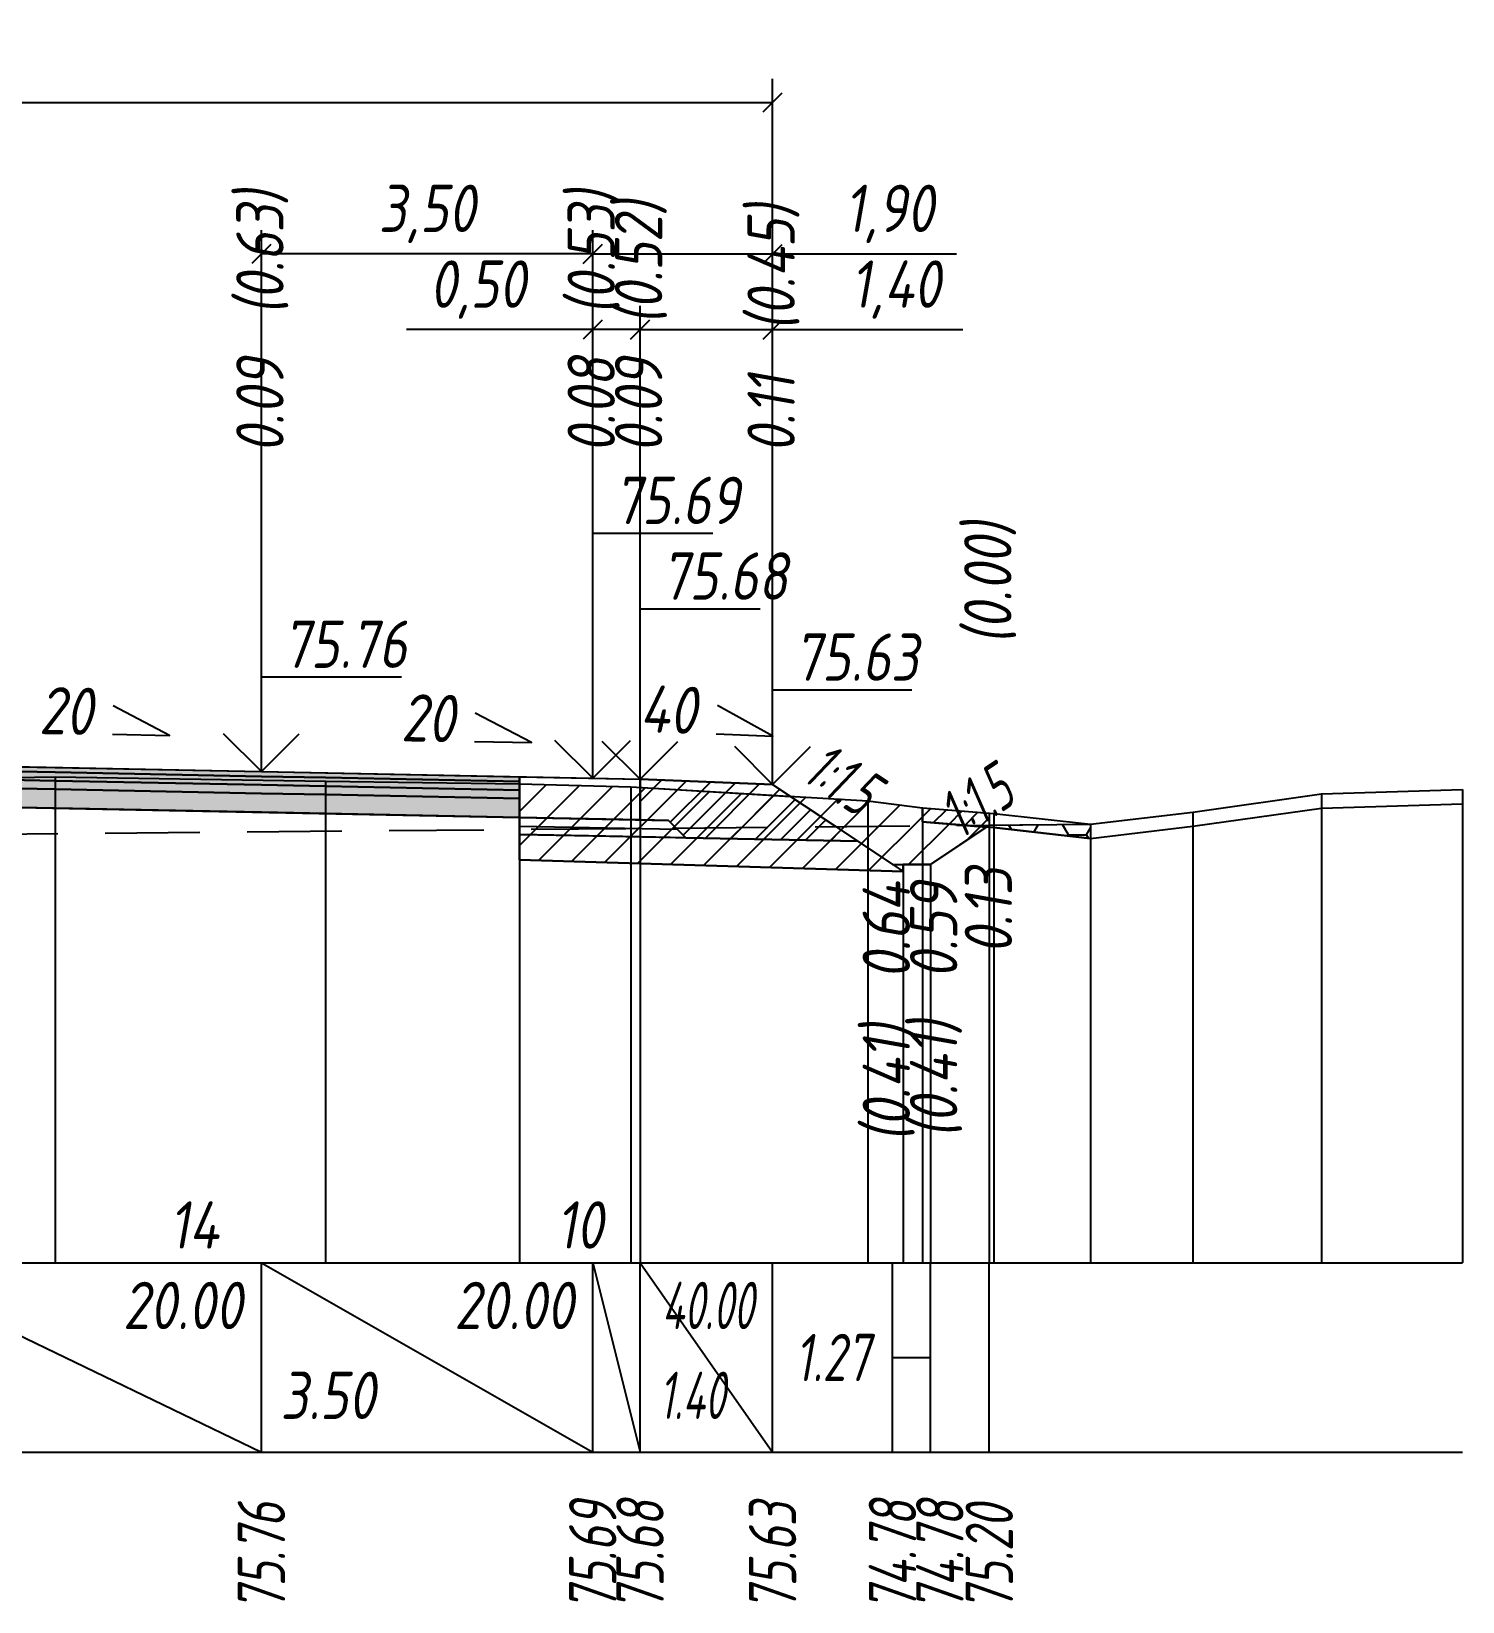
# Model space of a CAD drawing. Extents: x -717 to 1451, y -133302 to 233.
# Drawn here: x 166.7 to 242.3, y -15941.9 to -15858.9 of the extents above; entities that cross this region are included whole.
import ezdxf
from ezdxf.enums import TextEntityAlignment as Align

# ---------------------------------------------------------------- set-up
doc = ezdxf.new("R2010")
doc.units = 0
doc.linetypes.add('штриховая', pattern=[0.75, 0.5, -0.25])
for name, color, linetype in [('Интерполированный поперечник', 2, 'Continuous'), ('Код_514', 1, 'Continuous'), ('Контур_0', 7, 'Continuous'), ('Контур_2521', 7, 'Continuous'), ('Контур_2564', 7, 'Continuous'), ('Контур_2660', 7, 'Continuous'), ('Контур_2665', 7, 'Continuous'), ('Контур_400', 7, 'Continuous'), ('Контур_508', 7, 'Continuous'), ('Контур_512', 7, 'Continuous'), ('Контур_513', 7, 'Continuous'), ('Контур_818', 7, 'Continuous'), ('Красный поперечник', 1, 'Continuous'), ('Объём_2501', 7, 'Continuous'), ('Объём_2564', 7, 'Continuous'), ('Объём_2650', 7, 'Continuous'), ('Объём_2660', 7, 'Continuous'), ('Объём_2661', 7, 'Continuous'), ('Объём_2662', 7, 'Continuous'), ('Объём_2663', 7, 'Continuous'), ('Объём_2664', 7, 'Continuous'), ('Объём_2665', 7, 'Continuous'), ('Объём_2666', 7, 'Continuous'), ('Объём_2667', 7, 'Continuous'), ('Объём_2668', 7, 'Continuous'), ('Объём_2669', 7, 'Continuous'), ('Объём_2675', 7, 'Continuous'), ('Объём_2753', 7, 'Continuous'), ('Откосы', 7, 'Continuous'), ('Отметки покрытия', 7, 'Continuous'), ('Рабочие отметки', 7, 'Continuous'), ('Рабочие отметки доп.', 7, 'Continuous'), ('Слои выравнивания', 7, 'Continuous'), ('Таблица', 7, 'Continuous'), ('Уклоны проезжей части', 7, 'Continuous'), ('Черный поперечник', 3, 'Continuous')]:
    doc.layers.add(name, color=color, linetype=linetype)
for name, color, linetype, true_color in [('Контур_2540', 2, 'Continuous', 0xffff00), ('Контур_2560', 2, 'Continuous', 0xffff00), ('Контур_2561', 7, 'Continuous', 0xff8040), ('Контур_2562', 3, 'Continuous', 0x00ff00), ('Контур_2563', 7, 'Continuous', 0xff8000), ('Контур_2570', 7, 'Continuous', 0x80ff00), ('Контур_2725', 7, 'Continuous', 0x323232), ('Контур_2736', 4, 'Continuous', 0x00ffff), ('Контур_2737', 4, 'Continuous', 0x00ffff), ('Контур_2738', 4, 'Continuous', 0x00ffff), ('Контур_2739', 4, 'Continuous', 0x00ffff), ('Контур_2741', 4, 'Continuous', 0x00ffff), ('Контур_2742', 4, 'Continuous', 0x00ffff), ('Контур_2743', 4, 'Continuous', 0x00ffff), ('Контур_2744', 7, 'Continuous', 0xa4ffff), ('Контур_2745', 7, 'Continuous', 0xa4ffff), ('Контур_2747', 4, 'Continuous', 0x00ffff), ('Контур_2748', 4, 'Continuous', 0x00ffff), ('Контур_2749', 4, 'Continuous', 0x00ffff), ('Контур_2750', 4, 'Continuous', 0x00ffff), ('Контур_2751', 4, 'Continuous', 0x00ffff), ('Контур_2752', 4, 'Continuous', 0x00ffff), ('Контур_2760', 7, 'Continuous', 0x323232), ('Контур_2761', 7, 'Continuous', 0x323232), ('Контур_2762', 7, 'Continuous', 0x323232), ('Контур_2763', 7, 'Continuous', 0x323232), ('Контур_402', 7, 'Continuous', 0xff6464), ('Контур_703', 4, 'Continuous', 0x00ffff), ('Контур_705', 4, 'Continuous', 0x00ffff), ('Контур_707', 4, 'Continuous', 0x00ffff), ('Контур_720', 131, 'Continuous', 0xaaffff), ('Объём_2500', 7, 'Continuous', 0xc0c0c0), ('Объём_2520', 7, 'Continuous', 0x80ffff), ('Объём_2540', 2, 'Continuous', 0xffff00), ('Объём_2560', 2, 'Continuous', 0xffff00), ('Объём_2561', 7, 'Continuous', 0xff8040), ('Объём_2562', 3, 'Continuous', 0x00ff00), ('Объём_2563', 7, 'Continuous', 0xff8000), ('Объём_2570', 7, 'Continuous', 0x80ff00), ('Объём_2600', 7, 'Continuous', 0x808000), ('Объём_2746', 2, 'Continuous', 0xffff00)]:
    doc.layers.add(name, color=color, linetype=linetype, true_color=true_color)
doc.styles.get("Standard").update_dxf_attribs({"font": 'txt', "height": 2.5})
doc.styles.add('М', font='romand.shx', dxfattribs={"width": 0.8, "oblique": 10, "height": 2.5})
doc.dimstyles.new('ISO-25', dxfattribs={"dimtxt": 2.5, "dimasz": 2.5, "dimexe": 1.25, "dimexo": 0.625, "dimtad": 1, "dimtxsty": 'Standard', "dimcen": 2.5, "dimadec": 0, "dimazin": 0, "dimtfac": 1, "dimtmove": 0, "dimatfit": 3, "dimfxl": 1, "dimarcsym": 0})

# ---------------------------------------------------------------- blocks, each defined once
blk = doc.blocks.new('_Oblique')
at = {"color": 0, "linetype": 'ByBlock', "lineweight": -2}
blk.add_line((-0.5, -0.5), (0.5, 0.5), dxfattribs=at)
blk = doc.blocks.new('*D369')
at = {"color": 0, "lineweight": -2, "transparency": 16777216}
for p, q in [((198.828, -15897.886), (198.828, -15873.446)), ((205.828, -15898.166), (205.828, -15873.446)), ((198.828, -15874.696), (205.828, -15874.696)), ((205.828, -15874.696), (215.876, -15874.696))]:
    blk.add_line(p, q, dxfattribs=at)
at = {"layer": 'Defpoints', "color": 0, "transparency": 16777216}
for p in [(205.828, -15874.696), (198.828, -15898.511), (205.828, -15898.791)]:
    blk.add_point(p, dxfattribs=at)
at = {"color": 0, "lineweight": -2, "transparency": 16777216, "rotation": 180}
blk.add_blockref('_Oblique', (198.828, -15874.696), dxfattribs=at)
at = {"color": 0, "lineweight": -2, "transparency": 16777216}
blk.add_blockref('_Oblique', (205.828, -15874.696), dxfattribs=at)
at = {"color": 0, "transparency": 16777216, "insert": (212.336, -15872.583), "char_height": 2.5, "width": 8.75, "attachment_point": 5, "style": 'М'}
blk.add_mtext('1,40', dxfattribs=at)
blk = doc.blocks.new('*D371')
at = {"color": 0, "lineweight": -2, "transparency": 16777216}
for p, q in [((196.328, -15897.836), (196.328, -15873.446)), ((198.828, -15897.886), (198.828, -15873.446)), ((196.328, -15874.696), (186.499, -15874.696)), ((198.828, -15874.696), (196.328, -15874.696))]:
    blk.add_line(p, q, dxfattribs=at)
at = {"layer": 'Defpoints', "color": 0, "transparency": 16777216}
for p in [(198.828, -15874.696), (196.328, -15898.461), (198.828, -15898.511)]:
    blk.add_point(p, dxfattribs=at)
at = {"color": 0, "lineweight": -2, "transparency": 16777216, "rotation": 180}
blk.add_blockref('_Oblique', (196.328, -15874.696), dxfattribs=at)
at = {"color": 0, "lineweight": -2, "transparency": 16777216}
blk.add_blockref('_Oblique', (198.828, -15874.696), dxfattribs=at)
at = {"color": 0, "transparency": 16777216, "insert": (190.261, -15872.583), "char_height": 2.5, "width": 9.16667, "attachment_point": 5, "style": 'М'}
blk.add_mtext('0,50', dxfattribs=at)
blk = doc.blocks.new('*D373')
at = {"color": 0, "lineweight": -2, "transparency": 16777216}
for p, q in [((178.828, -15897.486), (178.828, -15869.446)), ((196.328, -15897.836), (196.328, -15869.446)), ((196.328, -15870.696), (178.828, -15870.696))]:
    blk.add_line(p, q, dxfattribs=at)
at = {"layer": 'Defpoints', "color": 0, "transparency": 16777216}
for p in [(178.828, -15870.696), (178.828, -15898.111), (196.328, -15898.461)]:
    blk.add_point(p, dxfattribs=at)
at = {"color": 0, "lineweight": -2, "transparency": 16777216, "rotation": 180}
blk.add_blockref('_Oblique', (178.828, -15870.696), dxfattribs=at)
at = {"color": 0, "lineweight": -2, "transparency": 16777216}
blk.add_blockref('_Oblique', (196.328, -15870.696), dxfattribs=at)
at = {"color": 0, "transparency": 16777216, "insert": (187.578, -15868.583), "char_height": 2.5, "width": 9.58333, "attachment_point": 5, "style": 'М'}
blk.add_mtext('3,50', dxfattribs=at)
blk = doc.blocks.new('*D374')
at = {"color": 0, "lineweight": -2, "transparency": 16777216}
for p, q in [((196.328, -15897.836), (196.328, -15869.446)), ((205.828, -15898.166), (205.828, -15869.446)), ((196.328, -15870.696), (205.828, -15870.696)), ((205.828, -15870.696), (215.536, -15870.696))]:
    blk.add_line(p, q, dxfattribs=at)
at = {"layer": 'Defpoints', "color": 0, "transparency": 16777216}
for p in [(196.328, -15870.696), (196.328, -15898.461), (205.828, -15898.791)]:
    blk.add_point(p, dxfattribs=at)
at = {"color": 0, "lineweight": -2, "transparency": 16777216, "rotation": 180}
blk.add_blockref('_Oblique', (196.328, -15870.696), dxfattribs=at)
at = {"color": 0, "lineweight": -2, "transparency": 16777216}
blk.add_blockref('_Oblique', (205.828, -15870.696), dxfattribs=at)
at = {"color": 0, "transparency": 16777216, "insert": (211.995, -15868.583), "char_height": 2.5, "width": 8.75, "attachment_point": 5, "style": 'М'}
blk.add_mtext('1,90', dxfattribs=at)
blk = doc.blocks.new('*D376')
at = {"color": 0, "lineweight": -2, "transparency": 16777216}
for p, q in [((110.328, -15898.166), (110.328, -15861.446)), ((205.828, -15898.166), (205.828, -15861.446)), ((110.328, -15862.696), (205.828, -15862.696))]:
    blk.add_line(p, q, dxfattribs=at)
at = {"layer": 'Defpoints', "color": 0, "transparency": 16777216}
for p in [(205.828, -15862.696), (110.328, -15898.791), (205.828, -15898.791)]:
    blk.add_point(p, dxfattribs=at)
at = {"color": 0, "lineweight": -2, "transparency": 16777216, "rotation": 180}
blk.add_blockref('_Oblique', (110.328, -15862.696), dxfattribs=at)
at = {"color": 0, "lineweight": -2, "transparency": 16777216}
blk.add_blockref('_Oblique', (205.828, -15862.696), dxfattribs=at)
at = {"color": 0, "transparency": 16777216, "insert": (158.078, -15860.583), "char_height": 2.5, "width": 10.41667, "attachment_point": 5, "style": 'М'}
blk.add_mtext('19,10', dxfattribs=at)

msp = doc.modelspace()

# ---------------------------------------------------------------- hatches: boundary and pattern name
at = {"layer": 'Объём_2563'}
h = msp.add_hatch(dxfattribs=at)
h.set_pattern_fill('ANSI31', color=256, scale=0.3)
h.paths.add_polyline_path([(201.246, -15901.547), (200.328, -15900.629), (198.828, -15900.599), (198.828, -15898.449), (205.828, -15898.729), (210.328, -15901.729)])
at = {"layer": 'Объём_2570'}
h = msp.add_hatch(dxfattribs=at)
h.set_pattern_fill('ANSI31', color=256, scale=0.2)
h.paths.add_polyline_path([(213.738, -15899.957), (217.274, -15900.24), (217.274, -15900.99), (213.738, -15900.707)])
at = {"layer": 'Объём_2600'}
h = msp.add_hatch(dxfattribs=at)
h.set_pattern_fill('ANSI31', color=6, scale=0.4)
h.paths.add_polyline_path([(212.719, -15902.952), (212.719, -15903.323), (192.468, -15902.716), (192.468, -15898.686), (198.335, -15898.86), (210.851, -15899.598), (213.738, -15899.957), (213.738, -15900.707), (217.125, -15900.978), (214.163, -15902.952)])
h = msp.add_hatch(dxfattribs=at)
h.set_pattern_fill('HONEY', color=5, scale=0.3)
h.paths.add_polyline_path([(217.274, -15900.879), (222.626, -15900.831), (222.626, -15901.581), (217.516, -15901.009), (217.125, -15900.978)])
at = {"layer": 'Слои выравнивания'}
for color, points in [(2, [(158.078, -15897.634), (162.241, -15897.717), (167.941, -15897.831), (178.828, -15898.049), (182.209, -15898.116), (192.468, -15898.322), (192.468, -15898.572), (182.209, -15898.366), (178.828, -15898.299), (167.941, -15898.081), (162.241, -15897.967), (158.078, -15897.884)]), (3, [(158.078, -15897.884), (162.241, -15897.967), (167.941, -15898.081), (178.828, -15898.299), (182.209, -15898.366), (192.468, -15898.572), (192.468, -15899.022), (182.209, -15898.816), (178.828, -15898.749), (167.941, -15898.531), (162.241, -15898.417), (158.078, -15898.334)]), (4, [(158.078, -15898.334), (162.241, -15898.417), (167.941, -15898.531), (178.828, -15898.749), (182.209, -15898.816), (192.468, -15899.022), (192.468, -15899.472), (182.209, -15899.266), (178.828, -15899.199), (167.941, -15898.981), (162.241, -15898.867), (158.078, -15898.784)]), (5, [(158.078, -15898.784), (162.241, -15898.867), (167.941, -15898.981), (178.828, -15899.199), (182.209, -15899.266), (192.468, -15899.472), (192.468, -15900.472), (182.209, -15900.266), (178.828, -15900.199), (167.941, -15899.981), (162.241, -15899.867), (158.078, -15899.784)])]:
    msp.add_hatch(color=color, dxfattribs=at).paths.add_polyline_path(points)

# ---------------------------------------------------------------- linework, layer by layer
at = {"layer": 'Интерполированный поперечник', "linetype": 'штриховая', "ltscale": 10, "flags": 128}
msp.add_lwpolyline([(110.573, -15901.831), (222.626, -15900.831)], dxfattribs=at)
at = {"layer": 'Код_514'}
for p, q in [((158.078, -15924), (178.828, -15934)), ((178.828, -15934), (178.828, -15924)), ((178.828, -15924), (196.328, -15934)), ((196.328, -15934), (196.328, -15924)), ((196.328, -15924), (198.828, -15934)), ((198.828, -15934), (198.828, -15924)), ((198.828, -15924), (205.828, -15934)), ((205.828, -15934), (205.828, -15924)), ((212.163, -15934), (212.163, -15924)), ((214.163, -15934), (214.163, -15924)), ((217.274, -15934), (217.274, -15924)), ((212.163, -15929), (214.163, -15929))]:
    msp.add_line(p, q, dxfattribs=at)
at = {"layer": 'Контур_0', "flags": 128}
for points in [[(192.468, -15898.322), (198.828, -15898.449), (198.828, -15900.599), (192.468, -15900.472), (192.468, -15898.322), (192.468, -15898.322)], [(205.828, -15898.729), (209.161, -15900.951), (209.161, -15900.951), (209.161, -15900.951), (209.161, -15900.951), (209.161, -15900.951), (209.161, -15900.951), (209.161, -15900.951), (209.161, -15900.951), (209.161, -15900.951), (209.161, -15900.951), (209.161, -15900.951), (209.161, -15900.951), (209.161, -15900.951), (209.161, -15900.951), (212.163, -15902.952)], [(205.828, -15898.729), (209.161, -15900.951), (209.161, -15900.951), (209.161, -15900.951), (209.161, -15900.951), (209.161, -15900.951), (209.161, -15900.951), (209.161, -15900.951), (209.161, -15900.951), (209.161, -15900.951), (209.161, -15900.951), (209.161, -15900.951), (209.161, -15900.951), (209.161, -15900.951), (209.161, -15900.951), (212.163, -15902.952), (214.163, -15902.952), (217.274, -15900.879), (217.274, -15900.879), (217.274, -15900.879), (217.274, -15900.879), (217.274, -15900.879), (217.274, -15900.879), (217.274, -15900.879), (217.274, -15900.879), (217.274, -15900.879), (217.274, -15900.879), (217.274, -15900.879), (217.274, -15900.879), (217.274, -15900.879)], [(198.828, -15901.499), (192.468, -15901.372), (192.468, -15900.472), (200.328, -15900.629), (201.246, -15901.547), (198.828, -15901.499), (198.828, -15901.499)], [(198.828, -15900.599), (200.328, -15900.629), (201.246, -15901.547), (210.328, -15901.729)]]:
    msp.add_lwpolyline(points, dxfattribs=at)
at = {"layer": 'Контур_2521', "color": 250, "flags": 128}
msp.add_lwpolyline([(192.468, -15900.922), (200.787, -15901.088)], dxfattribs=at)
at = {"layer": 'Контур_2540', "flags": 128}
msp.add_lwpolyline([(196.328, -15901.449), (210.328, -15901.729), (212.719, -15903.323), (192.468, -15902.716), (192.468, -15901.372), (196.328, -15901.449), (196.328, -15901.449)], dxfattribs=at)
at = {"layer": 'Контур_2560', "flags": 128}
msp.add_lwpolyline([(198.828, -15898.449), (205.828, -15898.729), (205.828, -15898.729), (205.828, -15898.729)], dxfattribs=at)
at = {"layer": 'Контур_2561', "flags": 128}
msp.add_lwpolyline([(198.828, -15898.449), (198.828, -15898.449), (205.828, -15898.729), (205.828, -15898.729), (198.828, -15898.449)], dxfattribs=at)
at = {"layer": 'Контур_2562', "flags": 128}
msp.add_lwpolyline([(205.828, -15898.729), (205.828, -15898.729), (205.828, -15898.729), (205.828, -15898.729), (205.828, -15898.729)], dxfattribs=at)
at = {"layer": 'Контур_2563', "flags": 128}
msp.add_lwpolyline([(201.246, -15901.547), (200.328, -15900.629), (198.828, -15900.599), (198.828, -15898.449), (205.828, -15898.729), (210.328, -15901.729), (201.246, -15901.547), (201.246, -15901.547)], dxfattribs=at)
at = {"layer": 'Контур_2564', "flags": 128}
msp.add_lwpolyline([(198.828, -15898.449), (205.828, -15898.729)], dxfattribs=at)
at = {"layer": 'Контур_2570', "flags": 128}
msp.add_lwpolyline([(158.078, -15898.49), (167.941, -15898.317), (182.209, -15898.555), (192.468, -15898.686), (198.335, -15898.86), (210.851, -15899.598), (213.738, -15899.957), (213.738, -15900.707), (217.516, -15901.009), (222.626, -15901.581), (222.626, -15901.581), (228.017, -15900.933), (234.816, -15899.98), (242.274, -15899.744)], dxfattribs=at)
at = {"layer": 'Контур_2660', "flags": 128}
msp.add_lwpolyline([(192.468, -15902.716), (212.719, -15903.323)], dxfattribs=at)
at = {"layer": 'Контур_2665', "flags": 128}
msp.add_lwpolyline([(205.828, -15898.729), (205.828, -15898.729)], dxfattribs=at)
at = {"layer": 'Контур_2725', "flags": 128}
msp.add_lwpolyline([(142.964, -15900.086), (157.283, -15899.8), (158.078, -15899.784), (162.241, -15899.867), (167.941, -15899.981), (178.828, -15900.199), (182.209, -15900.266), (192.468, -15900.472)], dxfattribs=at)
at = {"layer": 'Контур_2736', "flags": 128}
for points in [[(205.828, -15898.729), (209.161, -15900.951)], [(209.161, -15900.951), (212.163, -15902.952)]]:
    msp.add_lwpolyline(points, dxfattribs=at)
at = {"layer": 'Контур_2737', "flags": 128}
msp.add_lwpolyline([(209.161, -15900.951), (209.161, -15900.951)], dxfattribs=at)
at = {"layer": 'Контур_2738', "flags": 128}
msp.add_lwpolyline([(209.161, -15900.951), (209.161, -15900.951)], dxfattribs=at)
at = {"layer": 'Контур_2739', "flags": 128}
msp.add_lwpolyline([(209.161, -15900.951), (209.161, -15900.951)], dxfattribs=at)
at = {"layer": 'Контур_2741', "flags": 128}
msp.add_lwpolyline([(217.274, -15900.879), (217.274, -15900.879)], dxfattribs=at)
at = {"layer": 'Контур_2742', "flags": 128}
msp.add_lwpolyline([(217.274, -15900.879), (217.274, -15900.879)], dxfattribs=at)
at = {"layer": 'Контур_2743', "flags": 128}
msp.add_lwpolyline([(217.274, -15900.879), (217.274, -15900.879)], dxfattribs=at)
at = {"layer": 'Контур_2744', "flags": 128}
msp.add_lwpolyline([(217.274, -15900.879), (217.274, -15900.879)], dxfattribs=at)
msp.add_lwpolyline([(217.274, -15900.879), (217.274, -15900.879)], dxfattribs=at)
msp.add_lwpolyline([(217.274, -15900.879), (217.274, -15900.879)], dxfattribs=at)
msp.add_lwpolyline([(217.274, -15900.879), (217.274, -15900.879)], dxfattribs=at)
msp.add_lwpolyline([(217.274, -15900.879), (217.274, -15900.879)], dxfattribs=at)
msp.add_lwpolyline([(217.274, -15900.879), (217.274, -15900.879)], dxfattribs=at)
at = {"layer": 'Контур_2745', "flags": 128}
msp.add_lwpolyline([(209.161, -15900.951), (209.161, -15900.951)], dxfattribs=at)
msp.add_lwpolyline([(209.161, -15900.951), (209.161, -15900.951)], dxfattribs=at)
msp.add_lwpolyline([(209.161, -15900.951), (209.161, -15900.951)], dxfattribs=at)
msp.add_lwpolyline([(209.161, -15900.951), (209.161, -15900.951)], dxfattribs=at)
msp.add_lwpolyline([(209.161, -15900.951), (209.161, -15900.951)], dxfattribs=at)
msp.add_lwpolyline([(209.161, -15900.951), (209.161, -15900.951)], dxfattribs=at)
at = {"layer": 'Контур_2747', "flags": 128}
msp.add_lwpolyline([(209.161, -15900.951), (209.161, -15900.951)], dxfattribs=at)
at = {"layer": 'Контур_2748', "flags": 128}
msp.add_lwpolyline([(209.161, -15900.951), (209.161, -15900.951)], dxfattribs=at)
at = {"layer": 'Контур_2749', "flags": 128}
msp.add_lwpolyline([(209.161, -15900.951), (209.161, -15900.951)], dxfattribs=at)
at = {"layer": 'Контур_2750', "flags": 128}
msp.add_lwpolyline([(217.274, -15900.879), (217.274, -15900.879)], dxfattribs=at)
at = {"layer": 'Контур_2751', "flags": 128}
msp.add_lwpolyline([(217.274, -15900.879), (217.274, -15900.879)], dxfattribs=at)
at = {"layer": 'Контур_2752', "flags": 128}
msp.add_lwpolyline([(217.274, -15900.879), (217.274, -15900.879)], dxfattribs=at)
at = {"layer": 'Контур_2760', "flags": 128}
msp.add_lwpolyline([(142.964, -15897.936), (157.283, -15897.65), (158.078, -15897.634), (162.241, -15897.717), (167.941, -15897.831), (178.828, -15898.049), (182.209, -15898.116), (192.468, -15898.322)], dxfattribs=at)
at = {"layer": 'Контур_2761', "flags": 128}
msp.add_lwpolyline([(142.964, -15898.186), (157.283, -15897.9), (158.078, -15897.884), (162.241, -15897.967), (167.941, -15898.081), (178.828, -15898.299), (182.209, -15898.366), (192.468, -15898.572)], dxfattribs=at)
at = {"layer": 'Контур_2762', "flags": 128}
msp.add_lwpolyline([(142.964, -15898.636), (157.283, -15898.35), (158.078, -15898.334), (162.241, -15898.417), (167.941, -15898.531), (178.828, -15898.749), (182.209, -15898.816), (192.468, -15899.022)], dxfattribs=at)
at = {"layer": 'Контур_2763', "flags": 128}
msp.add_lwpolyline([(142.964, -15899.086), (157.283, -15898.8), (158.078, -15898.784), (162.241, -15898.867), (167.941, -15898.981), (178.828, -15899.199), (182.209, -15899.266), (192.468, -15899.472)], dxfattribs=at)
at = {"layer": 'Контур_400', "flags": 128}
msp.add_lwpolyline([(158.078, -15897.634), (178.828, -15898.049), (196.328, -15898.399), (196.328, -15898.399), (196.328, -15898.399), (196.328, -15898.399), (196.328, -15898.399), (196.328, -15898.399), (198.828, -15898.449)], dxfattribs=at)
at = {"layer": 'Контур_402', "flags": 128}
msp.add_lwpolyline([(105, -15903.276), (142.964, -15902.137), (142.964, -15900.086), (158.078, -15899.784), (192.468, -15900.472), (192.468, -15902.716), (212.719, -15903.323)], dxfattribs=at)
at = {"layer": 'Контур_508', "flags": 128}
msp.add_lwpolyline([(105, -15903.276), (142.964, -15902.137), (142.964, -15900.086), (158.078, -15899.784), (192.468, -15900.472), (192.468, -15902.716), (212.719, -15903.323), (212.719, -15902.952), (214.163, -15902.952), (217.274, -15900.879)], dxfattribs=at)
at = {"layer": 'Контур_512', "flags": 128}
msp.add_lwpolyline([(192.468, -15902.716), (212.719, -15903.323), (212.719, -15902.952), (214.163, -15902.952), (217.274, -15900.879)], dxfattribs=at)
at = {"layer": 'Контур_513', "flags": 128}
msp.add_lwpolyline([(105, -15903.276), (142.964, -15902.137), (142.964, -15900.086), (158.078, -15899.784), (192.468, -15900.472), (192.468, -15902.716), (212.719, -15903.323), (212.719, -15902.952), (214.163, -15902.952), (217.274, -15900.879)], dxfattribs=at)
at = {"layer": 'Контур_703', "flags": 128}
msp.add_lwpolyline([(205.828, -15898.729), (209.161, -15900.951)], dxfattribs=at)
at = {"layer": 'Контур_705', "flags": 128}
msp.add_lwpolyline([(209.161, -15900.951), (209.161, -15900.951)], dxfattribs=at)
at = {"layer": 'Контур_707', "flags": 128}
msp.add_lwpolyline([(214.163, -15902.952), (217.274, -15900.879)], dxfattribs=at)
at = {"layer": 'Контур_720', "flags": 128}
msp.add_lwpolyline([(212.163, -15902.952), (214.163, -15902.952)], dxfattribs=at)
at = {"layer": 'Контур_818', "flags": 128}
msp.add_lwpolyline([(105, -15903.031), (110.573, -15902.581), (110.573, -15902.581), (113.343, -15902.085), (120.209, -15900.889), (120.209, -15900.139), (129.295, -15899.569), (142.964, -15898.766), (157.283, -15898.504), (158.078, -15898.49), (167.941, -15898.317), (182.209, -15898.555), (192.468, -15898.686), (198.335, -15898.86), (210.851, -15899.598), (213.738, -15899.957), (213.738, -15900.707), (217.274, -15900.99)], dxfattribs=at)
at = {"layer": 'Красный поперечник'}
for p, q in [((158.078, -15897.634), (178.828, -15898.049)), ((178.828, -15898.049), (196.328, -15898.399)), ((196.328, -15898.399), (198.828, -15898.449)), ((198.828, -15898.449), (205.828, -15898.729)), ((205.828, -15898.729), (212.163, -15902.952)), ((214.163, -15902.952), (217.274, -15900.879)), ((217.274, -15900.879), (217.274, -15924)), ((192.468, -15902.716), (192.468, -15924)), ((212.163, -15902.952), (214.163, -15902.952)), ((212.719, -15902.952), (212.719, -15924)), ((214.163, -15902.952), (214.163, -15924)), ((212.719, -15903.323), (212.719, -15924))]:
    msp.add_line(p, q, dxfattribs=at)
at = {"layer": 'Объём_2500', "flags": 128}
msp.add_lwpolyline([(192.468, -15898.322), (198.828, -15898.449), (198.828, -15900.599), (192.468, -15900.472), (192.468, -15898.322), (192.468, -15898.322)], dxfattribs=at)
at = {"layer": 'Объём_2501', "flags": 128}
msp.add_lwpolyline([(158.078, -15897.634), (178.828, -15898.049), (196.328, -15898.399), (196.328, -15898.399), (196.328, -15898.399), (196.328, -15898.399), (196.328, -15898.399), (196.328, -15898.399), (198.828, -15898.449)], dxfattribs=at)
at = {"layer": 'Объём_2520', "color": 250, "flags": 128}
msp.add_lwpolyline([(198.828, -15901.499), (192.468, -15901.372), (192.468, -15900.472), (200.328, -15900.629), (201.246, -15901.547), (198.828, -15901.499), (198.828, -15901.499)], dxfattribs=at)
at = {"layer": 'Объём_2540', "flags": 128}
msp.add_lwpolyline([(196.328, -15901.449), (210.328, -15901.729), (212.719, -15903.323), (192.468, -15902.716), (192.468, -15901.372), (196.328, -15901.449), (196.328, -15901.449)], dxfattribs=at)
at = {"layer": 'Объём_2560', "flags": 128}
msp.add_lwpolyline([(198.828, -15898.449), (205.828, -15898.729), (205.828, -15898.729), (205.828, -15898.729)], dxfattribs=at)
at = {"layer": 'Объём_2561', "flags": 128}
msp.add_lwpolyline([(198.828, -15898.449), (198.828, -15898.449), (205.828, -15898.729), (205.828, -15898.729), (198.828, -15898.449)], dxfattribs=at)
at = {"layer": 'Объём_2562', "flags": 128}
msp.add_lwpolyline([(205.828, -15898.729), (205.828, -15898.729), (205.828, -15898.729), (205.828, -15898.729), (205.828, -15898.729)], dxfattribs=at)
at = {"layer": 'Объём_2563', "color": 250, "flags": 128}
msp.add_lwpolyline([(201.246, -15901.547), (200.328, -15900.629), (198.828, -15900.599), (198.828, -15898.449), (205.828, -15898.729), (210.328, -15901.729), (201.246, -15901.547), (201.246, -15901.547)], dxfattribs=at)
at = {"layer": 'Объём_2564', "flags": 128}
msp.add_lwpolyline([(198.828, -15898.449), (205.828, -15898.729)], dxfattribs=at)
at = {"layer": 'Объём_2570', "flags": 128}
msp.add_lwpolyline([(213.738, -15899.957), (217.274, -15900.24), (217.274, -15900.99), (213.738, -15900.707), (213.738, -15899.957), (213.738, -15899.957)], dxfattribs=at)
at = {"layer": 'Объём_2600', "color": 5, "flags": 128}
msp.add_lwpolyline([(217.274, -15900.879), (222.626, -15900.831), (222.626, -15901.581), (217.516, -15901.009), (217.125, -15900.978), (217.274, -15900.879), (217.274, -15900.879)], dxfattribs=at)
at = {"layer": 'Объём_2650', "color": 6, "flags": 128}
msp.add_lwpolyline([(212.719, -15902.952), (212.719, -15903.323), (192.468, -15902.716), (192.468, -15898.686), (198.335, -15898.86), (210.851, -15899.598), (213.738, -15899.957), (213.738, -15900.707), (217.125, -15900.978), (214.163, -15902.952), (212.719, -15902.952), (212.719, -15902.952)], dxfattribs=at)
at = {"layer": 'Объём_2660', "flags": 128}
msp.add_lwpolyline([(192.468, -15902.716), (212.719, -15903.323)], dxfattribs=at)
at = {"layer": 'Объём_2661', "flags": 128}
msp.add_lwpolyline([(205.828, -15898.729), (209.161, -15900.951), (212.163, -15902.952)], dxfattribs=at)
at = {"layer": 'Объём_2662', "flags": 128}
msp.add_lwpolyline([(214.163, -15902.952), (217.274, -15900.879)], dxfattribs=at)
at = {"layer": 'Объём_2663', "flags": 128}
msp.add_lwpolyline([(212.163, -15902.952), (214.163, -15902.952)], dxfattribs=at)
at = {"layer": 'Объём_2664', "flags": 128}
msp.add_lwpolyline([(212.163, -15902.952), (214.163, -15902.952)], dxfattribs=at)
at = {"layer": 'Объём_2665', "flags": 128}
msp.add_lwpolyline([(205.828, -15898.729), (205.828, -15898.729)], dxfattribs=at)
at = {"layer": 'Объём_2666', "flags": 128}
for points in [[(205.828, -15898.729), (209.161, -15900.951)], [(209.161, -15900.951), (212.163, -15902.952)]]:
    msp.add_lwpolyline(points, dxfattribs=at)
at = {"layer": 'Объём_2667', "flags": 128}
for points in [[(209.161, -15900.951), (209.161, -15900.951)], [(217.274, -15900.879), (217.274, -15900.879)]]:
    msp.add_lwpolyline(points, dxfattribs=at)
at = {"layer": 'Объём_2668', "flags": 128}
for points in [[(209.161, -15900.951), (209.161, -15900.951)], [(217.274, -15900.879), (217.274, -15900.879)]]:
    msp.add_lwpolyline(points, dxfattribs=at)
at = {"layer": 'Объём_2669', "flags": 128}
for points in [[(209.161, -15900.951), (209.161, -15900.951)], [(217.274, -15900.879), (217.274, -15900.879)]]:
    msp.add_lwpolyline(points, dxfattribs=at)
at = {"layer": 'Объём_2675', "flags": 128}
for points in [[(209.161, -15900.951), (209.161, -15900.951)], [(209.161, -15900.951), (209.161, -15900.951)], [(209.161, -15900.951), (209.161, -15900.951)], [(209.161, -15900.951), (209.161, -15900.951)], [(209.161, -15900.951), (209.161, -15900.951)], [(209.161, -15900.951), (209.161, -15900.951)], [(217.274, -15900.879), (217.274, -15900.879)], [(217.274, -15900.879), (217.274, -15900.879)], [(217.274, -15900.879), (217.274, -15900.879)], [(217.274, -15900.879), (217.274, -15900.879)], [(217.274, -15900.879), (217.274, -15900.879)], [(217.274, -15900.879), (217.274, -15900.879)]]:
    msp.add_lwpolyline(points, dxfattribs=at)
at = {"layer": 'Объём_2746', "flags": 128}
msp.add_lwpolyline([(212.719, -15903.323), (192.468, -15902.716), (192.468, -15898.686), (198.335, -15898.86), (206.771, -15899.357), (212.163, -15902.952), (212.719, -15902.952), (212.719, -15903.323), (212.719, -15903.323)], dxfattribs=at)
at = {"layer": 'Объём_2753', "flags": 128}
msp.add_lwpolyline([(192.468, -15898.322), (192.468, -15898.322)], dxfattribs=at)
at = {"layer": 'Откосы', "color": 1, "flags": 128}
for points in [[(170.966, -15896.075), (173.966, -15896.135), (170.996, -15894.575)], [(202.851, -15896.049), (205.849, -15896.169), (202.911, -15894.55)], [(190.091, -15896.457), (193.091, -15896.517), (190.121, -15894.957)]]:
    msp.add_lwpolyline(points, dxfattribs=at)
at = {"layer": 'Отметки покрытия', "color": 1}
for p, q in [((196.328, -15898.399), (196.328, -15885.449)), ((196.328, -15885.449), (202.678, -15885.449)), ((198.828, -15898.449), (198.828, -15889.449)), ((198.828, -15889.449), (205.178, -15889.449)), ((178.828, -15898.049), (178.828, -15893.049)), ((178.828, -15893.049), (186.228, -15893.049)), ((205.828, -15898.729), (205.828, -15893.729)), ((205.828, -15893.729), (213.178, -15893.729)), ((178.828, -15898.049), (176.828, -15896.049)), ((178.828, -15898.049), (180.828, -15896.049)), ((196.328, -15898.399), (194.328, -15896.399)), ((196.328, -15898.399), (198.328, -15896.399)), ((198.828, -15898.449), (196.828, -15896.449)), ((198.828, -15898.449), (200.828, -15896.449)), ((205.828, -15898.729), (203.828, -15896.729)), ((205.828, -15898.729), (207.828, -15896.729))]:
    msp.add_line(p, q, dxfattribs=at)
at = {"layer": 'Слои выравнивания'}
for p, q in [((192.468, -15898.322), (192.468, -15924)), ((198.828, -15898.449), (198.828, -15924))]:
    msp.add_line(p, q, dxfattribs=at)
at = {"layer": 'Слои выравнивания', "color": 2, "flags": 128}
msp.add_lwpolyline([(158.078, -15897.634), (162.241, -15897.717), (167.941, -15897.831), (178.828, -15898.049), (182.209, -15898.116), (192.468, -15898.322), (192.468, -15898.572), (182.209, -15898.366), (178.828, -15898.299), (167.941, -15898.081), (162.241, -15897.967), (158.078, -15897.884)], close=True, dxfattribs=at)
at = {"layer": 'Слои выравнивания', "color": 3, "flags": 128}
msp.add_lwpolyline([(158.078, -15897.884), (162.241, -15897.967), (167.941, -15898.081), (178.828, -15898.299), (182.209, -15898.366), (192.468, -15898.572), (192.468, -15899.022), (182.209, -15898.816), (178.828, -15898.749), (167.941, -15898.531), (162.241, -15898.417), (158.078, -15898.334)], close=True, dxfattribs=at)
at = {"layer": 'Слои выравнивания', "color": 4, "flags": 128}
msp.add_lwpolyline([(158.078, -15898.334), (162.241, -15898.417), (167.941, -15898.531), (178.828, -15898.749), (182.209, -15898.816), (192.468, -15899.022), (192.468, -15899.472), (182.209, -15899.266), (178.828, -15899.199), (167.941, -15898.981), (162.241, -15898.867), (158.078, -15898.784)], close=True, dxfattribs=at)
at = {"layer": 'Слои выравнивания', "color": 5, "flags": 128}
msp.add_lwpolyline([(158.078, -15898.784), (162.241, -15898.867), (167.941, -15898.981), (178.828, -15899.199), (182.209, -15899.266), (192.468, -15899.472), (192.468, -15900.472), (182.209, -15900.266), (178.828, -15900.199), (167.941, -15899.981), (162.241, -15899.867), (158.078, -15899.784)], close=True, dxfattribs=at)
at = {"layer": 'Таблица'}
for p, q in [((80, -15924), (242.274, -15924)), ((80, -15934), (242.274, -15934))]:
    msp.add_line(p, q, dxfattribs=at)
at = {"layer": 'Черный поперечник', "color": 7}
for p, q in [((167.941, -15898.317), (167.941, -15924)), ((182.209, -15898.555), (182.209, -15924)), ((192.468, -15898.686), (192.468, -15924)), ((198.335, -15898.86), (198.335, -15924)), ((210.851, -15899.598), (210.851, -15924)), ((234.816, -15899.23), (234.816, -15924)), ((242.274, -15898.994), (242.274, -15924)), ((213.738, -15899.957), (213.738, -15924)), ((217.516, -15900.259), (217.516, -15924)), ((228.017, -15900.183), (228.017, -15924)), ((222.626, -15900.831), (222.626, -15924))]:
    msp.add_line(p, q, dxfattribs=at)
at = {"layer": 'Черный поперечник', "flags": 128}
msp.add_lwpolyline([(80, -15904), (85.948, -15903.858), (86.825, -15903.837), (88.317, -15903.627), (110.573, -15901.831), (113.343, -15901.335), (120.209, -15900.139), (129.295, -15899.569), (142.964, -15898.766), (157.283, -15898.504), (158.078, -15898.49), (167.941, -15898.317), (182.209, -15898.555), (192.468, -15898.686), (198.335, -15898.86), (210.851, -15899.598), (213.738, -15899.957), (217.516, -15900.259), (222.626, -15900.831), (228.017, -15900.183), (234.816, -15899.23), (242.274, -15898.994)], dxfattribs=at)

# ---------------------------------------------------------------- texts
at = {"layer": 'Код_514', "style": 'М', "oblique": 10}
for s, width, p in [('20.00', 0.8, (177.828, -15925)), ('20.00', 0.8, (195.328, -15925)), ('40.00', 0.6, (204.828, -15925))]:
    msp.add_text(s, height=2.5, dxfattribs=dict(at, width=width)).set_placement(p, align=Align.TOP_RIGHT)
at = {"layer": 'Код_514', "style": 'М', "oblique": 10, "width": 0.7}
msp.add_text('1.27', height=2.5, dxfattribs=at).set_placement((208.996, -15929), align=Align.MIDDLE_CENTER)
at = {"layer": 'Код_514', "style": 'М', "oblique": 10}
for s, width, p in [('3.50', 0.8, (179.828, -15933)), ('1.40', 0.6, (199.828, -15933))]:
    msp.add_text(s, height=2.5, dxfattribs=dict(at, width=width)).set_placement(p, align=Align.BOTTOM_LEFT)
at = {"layer": 'Код_514', "style": 'М', "oblique": 10, "width": 0.7}
for s, p in [('75.76', (178.828, -15942.382)), ('75.69', (196.328, -15942.382)), ('75.68', (198.828, -15942.382)), ('75.63', (205.828, -15942.382)), ('74.78', (212.163, -15942.382)), ('74.78', (214.663, -15942.382)), ('75.20', (217.274, -15942.382))]:
    msp.add_text(s, height=2.5, rotation=90, dxfattribs=at).set_placement(p, align=Align.MIDDLE_LEFT)
at = {"layer": 'Отметки покрытия', "color": 1, "style": 'М', "oblique": 10, "width": 0.8}
for s, p in [('75.69', (197.469, -15885.718)), ('75.68', (199.969, -15889.718)), ('75.76', (179.969, -15893.318)), ('75.63', (206.969, -15893.998))]:
    msp.add_text(s, height=2.5, dxfattribs=at).set_placement(p, align=Align.BOTTOM_LEFT)
at = {"layer": 'Рабочие отметки', "color": 1, "style": 'М', "oblique": 10, "width": 0.8}
for s, p in [('0.09', (178.75, -15881.199)), ('0.08', (196.25, -15881.199)), ('0.09', (198.75, -15881.199)), ('0.11', (205.75, -15881.199))]:
    msp.add_text(s, height=2.5, rotation=90, dxfattribs=at).set_placement(p, align=Align.MIDDLE_LEFT)
for s, p in [('0.13', (217.226, -15903.123)), ('0.64', (211.835, -15903.883)), ('0.59', (214.335, -15903.883))]:
    msp.add_text(s, height=2.5, rotation=90, dxfattribs=at).set_placement(p, align=Align.MIDDLE_RIGHT)
at = {"layer": 'Рабочие отметки доп.', "color": 1, "style": 'М', "oblique": 10, "width": 0.8}
for s, p in [('(0.63)', (178.75, -15873.899)), ('(0.53)', (196.25, -15873.899)), ('(0.52)', (198.75, -15874.416)), ('(0.45)', (205.75, -15874.749)), ('(0.00)', (217.196, -15891.309))]:
    msp.add_text(s, height=2.5, rotation=90, dxfattribs=at).set_placement(p, align=Align.MIDDLE_LEFT)
for p in [(211.835, -15911.383), (214.335, -15911.183)]:
    msp.add_text('(0.41)', height=2.5, rotation=90, dxfattribs=at).set_placement(p, align=Align.MIDDLE_RIGHT)
at = {"layer": 'Слои выравнивания', "style": 'М', "oblique": 10, "width": 0.8}
for s, p in [('14', (175.273, -15924)), ('10', (195.648, -15924))]:
    msp.add_text(s, height=2.5, dxfattribs=at).set_placement(p, align=Align.BOTTOM_CENTER)
at = {"layer": 'Уклоны проезжей части', "color": 1, "style": 'М', "oblique": 10}
for s, rotation, width, p in [('20', 358.85423, 0.8, (168.473, -15896.842)), ('40', 357.70938, 0.8, (200.26, -15896.765)), ('20', 358.85423, 0.8, (187.598, -15897.224)), ('1:1.5', 326.30994, 0.6, (208.42, -15900.1)), ('1:1.5', 33.69007, 0.6, (217.7, -15901.267))]:
    msp.add_text(s, height=2.5, rotation=rotation, dxfattribs=dict(at, width=width)).set_placement(p, align=Align.BOTTOM_CENTER)

# ---------------------------------------------------------------- dimensions: what is measured, and where the dimension line sits
at = {"color": 5}
dim = msp.add_linear_dim(base=(205.828, -15862.696), p1=(110.328, -15898.791), p2=(205.828, -15898.791), angle=180, dimstyle='ISO-25', override={"dimasz": 1, "dimlfac": 0.2, "dimzin": 0, "dimtxsty": 'М', "dimblk1": 'Oblique', "dimblk2": 'Oblique', "dimsah": 1}, dxfattribs=at)
dim.commit()
dim.dimension.update_dxf_attribs({"geometry": '*D376', "text_midpoint": (158.078, -15860.583)})
dim = msp.add_linear_dim(base=(178.828, -15870.696), p1=(196.328, -15898.461), p2=(178.828, -15898.111), dimstyle='ISO-25', override={"dimasz": 1, "dimlfac": 0.2, "dimzin": 0, "dimtxsty": 'М', "dimblk1": 'Oblique', "dimblk2": 'Oblique', "dimsah": 1}, dxfattribs=at)
dim.commit()
dim.dimension.update_dxf_attribs({"geometry": '*D373', "text_midpoint": (187.578, -15868.583)})
dim = msp.add_linear_dim(base=(196.328, -15870.696), p1=(205.828, -15898.791), p2=(196.328, -15898.461), dimstyle='ISO-25', override={"dimasz": 1, "dimlfac": 0.2, "dimzin": 0, "dimtxsty": 'М', "dimblk1": 'Oblique', "dimblk2": 'Oblique', "dimsah": 1}, dxfattribs=at)
dim.commit()
dim.dimension.update_dxf_attribs({"geometry": '*D374', "text_midpoint": (211.995, -15870.696), "dimtype": 160})
for base, p1, p2, picture, middle in [((198.828, -15874.696), (196.328, -15898.461), (198.828, -15898.511), '*D371', (190.261, -15874.696)), ((205.828, -15874.696), (198.828, -15898.511), (205.828, -15898.791), '*D369', (212.336, -15874.696))]:
    dim = msp.add_linear_dim(base=base, p1=p1, p2=p2, angle=180, dimstyle='ISO-25', override={"dimasz": 1, "dimlfac": 0.2, "dimzin": 0, "dimtxsty": 'М', "dimblk1": 'Oblique', "dimblk2": 'Oblique', "dimsah": 1}, dxfattribs=at)
    dim.commit()
    dim.dimension.update_dxf_attribs({"geometry": picture, "text_midpoint": middle, "dimtype": 160})

doc.saveas('drawing.dxf')
